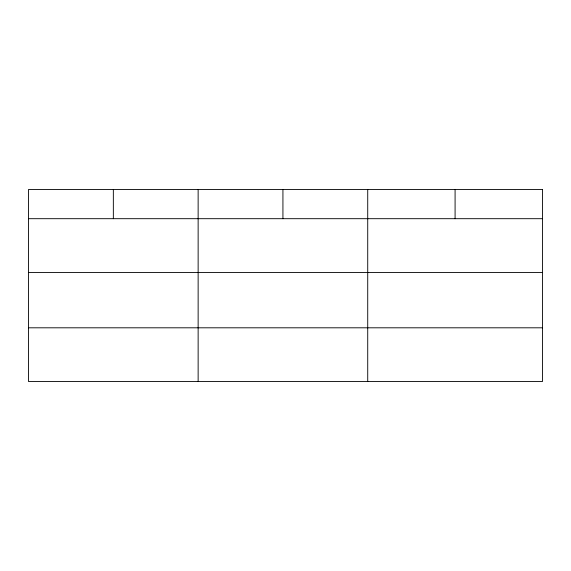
<?xml version="1.0" encoding="UTF-8"?>
<svg xmlns="http://www.w3.org/2000/svg" width="571" height="571" viewBox="0 0 571 571"><rect width="100%" height="100%" fill="white"/><g stroke="black" fill="none" stroke-linecap="round" stroke-linejoin="round"><path stroke-width="0.86" d="M28.55 218.693L542.45 218.693M28.55 272.438L542.45 272.438M28.55 327.804L542.45 327.804M455.087 189.451L455.087 218.693M367.724 189.451L367.724 381.549M282.93 189.451L282.93 218.693M198.137 189.451L198.137 381.549M113.344 189.451L113.344 218.693M542.45 189.451L28.55 189.451L28.55 381.549L542.45 381.549L542.45 189.451"/></g></svg>
